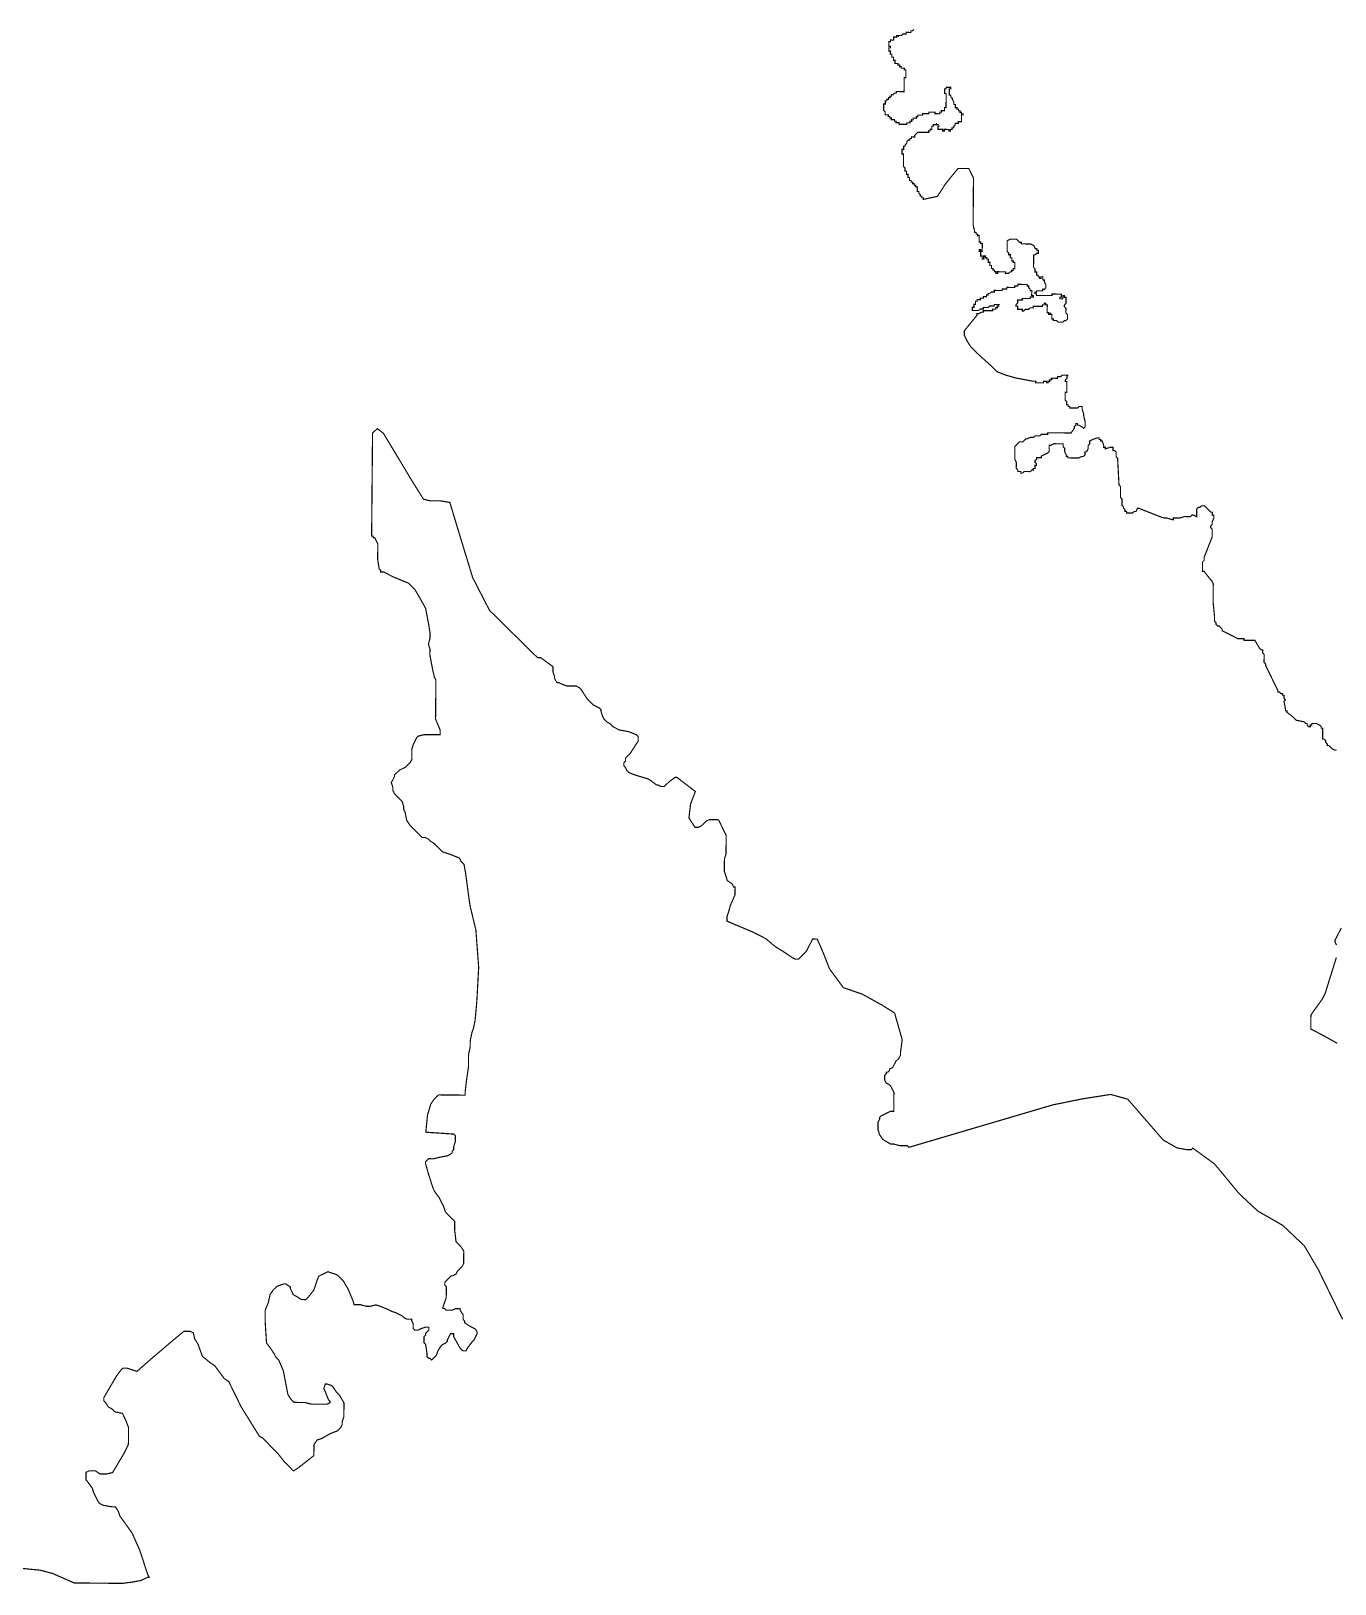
# Model space of a CAD drawing. Header units: metres. Extents: x 257673 to 289848, y 2129691 to 2228029.
# Drawn here: x 277137 to 280474, y 2132227 to 2136202 of the extents above; entities that cross this region are included whole.
import ezdxf

# ---------------------------------------------------------------- set-up
doc = ezdxf.new("R2010")
doc.units = ezdxf.units.M
doc.header["$MEASUREMENT"] = 0
doc.layers.add('HAZARDS LINE', color=1, linetype='Continuous')

msp = doc.modelspace()

# ---------------------------------------------------------------- linework, layer by layer
at = {"layer": 'HAZARDS LINE', "lineweight": 0, "const_width": 2.99}
msp.add_lwpolyline([(280478.4, 2134361.4), (280474.4, 2134361.5), (280466.4, 2134365.5), (280462.5, 2134369.6), (280458.5, 2134373.6), (280454.5, 2134373.6), (280454.6, 2134377.6), (280450.6, 2134381.6), (280450.6, 2134385.6), (280446.7, 2134389.7), (280442.7, 2134389.7), (280442.7, 2134393.7), (280442.8, 2134397.7), (280442.8, 2134401.7), (280442.8, 2134405.7), (280442.9, 2134409.6), (280442.9, 2134413.6), (280442.9, 2134417.6), (280438.9, 2134417.7), (280439, 2134421.6), (280435, 2134425.7), (280427.1, 2134429.7), (280423.1, 2134429.8), (280419.1, 2134429.8), (280415.1, 2134429.8), (280415.1, 2134425.8), (280411.1, 2134425.9), (280411.1, 2134421.9), (280407.1, 2134421.9), (280403.1, 2134425.9), (280403.1, 2134429.9), (280399.1, 2134430), (280395.2, 2134434), (280375.3, 2134438.2), (280367.4, 2134446.2), (280351.5, 2134458.3), (280351.5, 2134462.3), (280347.5, 2134462.3), (280347.6, 2134466.3), (280343.8, 2134486.3), (280347.8, 2134490.3), (280343.8, 2134494.3), (280343.9, 2134502.3), (280339.9, 2134502.3), (280339.9, 2134506.3), (280336, 2134506.3), (280332, 2134510.4), (280328, 2134510.4), (280328, 2134514.4), (280296.7, 2134578.5), (280296.7, 2134582.5), (280292.7, 2134586.5), (280292.8, 2134594.5), (280292.9, 2134606.5), (280289, 2134610.5), (280289, 2134614.5), (280289, 2134618.5), (280285, 2134618.5), (280281.1, 2134622.6), (280269.3, 2134642.6), (280265.3, 2134642.7), (280261.3, 2134642.7), (280257.3, 2134642.7), (280253.3, 2134642.8), (280249.3, 2134642.8), (280245.3, 2134642.8), (280241.3, 2134642.9), (280241.4, 2134646.9), (280237.4, 2134646.9), (280233.4, 2134646.9), (280229.4, 2134647), (280225.4, 2134647), (280185.7, 2134667.3), (280185.7, 2134671.3), (280177.8, 2134679.3), (280173.8, 2134679.4), (280169.9, 2134683.4), (280169.9, 2134687.4), (280165.9, 2134691.4), (280166, 2134695.4), (280166, 2134703.4), (280162.4, 2134739.3), (280162.4, 2134743.3), (280162.4, 2134747.3), (280162.7, 2134783.2), (280162.8, 2134787.2), (280158.8, 2134795.2), (280154.9, 2134799.3), (280139.1, 2134819.4), (280135.1, 2134819.4), (280135.1, 2134823.4), (280135.2, 2134831.4), (280135.2, 2134835.4), (280135.3, 2134839.3), (280135.3, 2134843.3), (280139.3, 2134847.3), (280139.4, 2134851.3), (280139.4, 2134855.3), (280159.8, 2134907), (280159.8, 2134911), (280159.9, 2134915), (280159.9, 2134919), (280159.9, 2134923), (280160, 2134926.9), (280156, 2134931), (280156, 2134935), (280160.1, 2134938.9), (280160.1, 2134942.9), (280160.1, 2134946.9), (280164.2, 2134954.8), (280164.2, 2134958.8), (280164.3, 2134962.8), (280160.3, 2134962.9), (280160.3, 2134966.9), (280160.3, 2134970.8), (280156.4, 2134970.9), (280152.4, 2134974.9), (280148.4, 2134978.9), (280144.5, 2134983), (280140.5, 2134987), (280136.5, 2134987), (280132.6, 2134987), (280128.5, 2134983.1), (280124.5, 2134983.1), (280120.5, 2134979.2), (280120.4, 2134971.2), (280120.4, 2134963.2), (280120.3, 2134959.2), (280112.4, 2134963.3), (280108.4, 2134963.3), (280104.4, 2134959.3), (280096.4, 2134959.4), (280092.4, 2134959.5), (280088.4, 2134959.5), (280076.4, 2134955.6), (280068.4, 2134955.7), (280064.4, 2134955.7), (280060.5, 2134955.7), (280060.4, 2134951.7), (280056.4, 2134951.8), (280044.5, 2134955.9), (280036.5, 2134955.9), (280024.6, 2134960), (279972.9, 2134980.4), (279968.9, 2134980.5), (279964.8, 2134972.5), (279960.8, 2134972.6), (279956.8, 2134968.6), (279952.8, 2134968.6), (279948.8, 2134968.7), (279944.8, 2134968.7), (279940.8, 2134968.7), (279940.9, 2134972.7), (279936.9, 2134972.8), (279936.9, 2134976.7), (279933, 2134980.8), (279933, 2134984.8), (279929, 2134988.8), (279929.2, 2135004.8), (279925.2, 2135008.8), (279925.3, 2135012.8), (279925.3, 2135020.8), (279925.4, 2135024.7), (279925.4, 2135028.7), (279925.5, 2135036.7), (279921.5, 2135040.7), (279918.1, 2135104.6), (279918.1, 2135108.6), (279914.1, 2135112.6), (279914.2, 2135120.6), (279914.2, 2135124.6), (279910.3, 2135128.6), (279906.3, 2135128.7), (279906.3, 2135132.7), (279906.4, 2135136.7), (279902.4, 2135136.7), (279898.4, 2135136.7), (279886.4, 2135132.8), (279886.4, 2135136.8), (279882.4, 2135136.9), (279882.5, 2135140.9), (279878.6, 2135152.9), (279874.6, 2135152.9), (279874.6, 2135156.9), (279870.6, 2135156.9), (279870.7, 2135160.9), (279866.7, 2135161), (279854.7, 2135157.1), (279846.6, 2135153.1), (279846.6, 2135149.1), (279846.6, 2135145.2), (279842.6, 2135141.2), (279842.5, 2135137.2), (279842.5, 2135133.2), (279838.4, 2135125.3), (279834.4, 2135125.3), (279834.4, 2135121.3), (279834.4, 2135117.3), (279830.3, 2135113.4), (279826.4, 2135113.4), (279818.3, 2135109.5), (279814.3, 2135109.5), (279810.4, 2135109.5), (279798.4, 2135109.6), (279794.4, 2135109.7), (279790.4, 2135109.7), (279790.4, 2135113.7), (279786.4, 2135113.7), (279786.5, 2135117.7), (279782.6, 2135125.7), (279782.6, 2135129.7), (279782.6, 2135133.7), (279778.7, 2135137.8), (279778.7, 2135141.7), (279778.7, 2135145.7), (279774.7, 2135145.8), (279770.8, 2135145.8), (279758.8, 2135145.9), (279754.8, 2135145.9), (279746.8, 2135142), (279742.8, 2135142.1), (279742.7, 2135134.1), (279742.7, 2135130.1), (279742.7, 2135126.1), (279738.6, 2135122.1), (279722.6, 2135114.3), (279722.6, 2135110.3), (279718.6, 2135110.3), (279710.6, 2135110.4), (279710.6, 2135106.4), (279706.5, 2135102.5), (279706.5, 2135098.5), (279710.5, 2135094.4), (279710.4, 2135090.4), (279706.4, 2135090.5), (279706.4, 2135086.5), (279706.4, 2135082.5), (279702.4, 2135082.5), (279702.3, 2135078.5), (279698.4, 2135078.6), (279694.3, 2135074.6), (279690.3, 2135074.7), (279686.3, 2135074.7), (279678.4, 2135074.8), (279674.3, 2135070.8), (279670.3, 2135070.8), (279670.4, 2135074.8), (279666.4, 2135074.9), (279662.4, 2135074.9), (279662.4, 2135078.9), (279658.5, 2135082.9), (279658.6, 2135094.9), (279658.6, 2135098.9), (279654.7, 2135106.9), (279654.7, 2135110.9), (279654.8, 2135114.9), (279654.8, 2135118.9), (279654.9, 2135126.8), (279654.9, 2135130.8), (279654.9, 2135134.8), (279655, 2135138.8), (279659, 2135142.8), (279663, 2135146.7), (279667, 2135150.7), (279671, 2135150.7), (279675, 2135150.6), (279679, 2135154.6), (279683.1, 2135158.5), (279687.1, 2135158.5), (279695.1, 2135162.4), (279699.1, 2135162.4), (279703.1, 2135162.4), (279707.1, 2135166.3), (279711.1, 2135166.3), (279715.1, 2135166.2), (279719.1, 2135166.2), (279723.1, 2135170.2), (279727.1, 2135170.1), (279731.1, 2135170.1), (279735, 2135170.1), (279739, 2135170), (279739.1, 2135174), (279747.1, 2135173.9), (279751, 2135173.9), (279755, 2135173.9), (279763, 2135173.8), (279767, 2135173.8), (279771, 2135173.7), (279775, 2135173.7), (279779, 2135173.7), (279783, 2135173.6), (279798.9, 2135173.5), (279807, 2135185.4), (279807, 2135189.4), (279811.1, 2135193.4), (279811.1, 2135197.3), (279815.1, 2135197.3), (279815.1, 2135193.3), (279819.1, 2135193.3), (279827, 2135189.2), (279831, 2135185.2), (279835, 2135189.2), (279835, 2135193.2), (279835, 2135197.1), (279835.1, 2135201.1), (279831.2, 2135217.1), (279831.3, 2135221.1), (279827.4, 2135233.1), (279827.4, 2135237.1), (279827.4, 2135241.1), (279819.5, 2135241.2), (279815.4, 2135237.2), (279807.5, 2135237.3), (279803.5, 2135237.3), (279799.5, 2135237.4), (279795.5, 2135237.4), (279795.5, 2135241.4), (279791.5, 2135241.4), (279791.6, 2135245.4), (279787.6, 2135245.4), (279787.6, 2135249.4), (279787.6, 2135253.4), (279783.7, 2135257.5), (279783.7, 2135261.4), (279783.8, 2135265.4), (279783.8, 2135269.4), (279783.8, 2135273.4), (279783.9, 2135277.4), (279787.8, 2135277.4), (279787.9, 2135281.4), (279787.9, 2135285.4), (279787.9, 2135289.3), (279788, 2135293.3), (279788, 2135297.3), (279788.1, 2135301.3), (279788.1, 2135305.3), (279784.1, 2135305.3), (279784.1, 2135309.3), (279788.2, 2135313.3), (279788.2, 2135317.3), (279788.2, 2135321.3), (279792.2, 2135321.2), (279788.2, 2135321.3), (279784.2, 2135321.3), (279780.2, 2135321.3), (279776.3, 2135321.4), (279772.2, 2135317.4), (279768.2, 2135317.5), (279764.2, 2135317.5), (279764.2, 2135313.5), (279760.2, 2135313.5), (279756.2, 2135313.6), (279752.2, 2135313.6), (279752.2, 2135309.6), (279752.2, 2135313.6), (279748.3, 2135313.6), (279748.2, 2135309.6), (279744.2, 2135309.7), (279744.2, 2135305.7), (279740.2, 2135305.7), (279740.2, 2135301.7), (279736.2, 2135301.8), (279736.2, 2135305.8), (279732.2, 2135305.8), (279728.2, 2135305.8), (279728.2, 2135301.8), (279724.2, 2135301.9), (279720.2, 2135301.9), (279716.2, 2135301.9), (279712.2, 2135302), (279708.2, 2135302), (279708.3, 2135306), (279704.3, 2135306), (279700.3, 2135306.1), (279656.5, 2135314.4), (279628.6, 2135322.6), (279608.7, 2135330.8), (279596.9, 2135342.9), (279561.2, 2135375.1), (279541.4, 2135395.2), (279533.6, 2135407.3), (279525.7, 2135423.3), (279525.8, 2135435.3), (279558.1, 2135474.9), (279558.1, 2135478.9), (279562.1, 2135478.9), (279570.1, 2135482.8), (279574.1, 2135482.8), (279574.1, 2135486.8), (279578.1, 2135486.7), (279582.1, 2135486.7), (279586.1, 2135486.6), (279590.1, 2135486.6), (279594.1, 2135486.6), (279598.1, 2135486.5), (279598.1, 2135490.5), (279602.1, 2135490.5), (279606.1, 2135490.5), (279606.1, 2135494.5), (279610.1, 2135494.4), (279610.2, 2135498.4), (279614.1, 2135498.4), (279614.2, 2135502.4), (279610.2, 2135502.4), (279606.2, 2135502.4), (279602.2, 2135502.5), (279602.2, 2135498.5), (279598.2, 2135498.5), (279594.2, 2135498.6), (279590.2, 2135498.6), (279586.2, 2135494.6), (279582.2, 2135494.7), (279578.2, 2135494.7), (279574.2, 2135494.7), (279574.2, 2135490.7), (279570.2, 2135490.8), (279566.2, 2135490.8), (279562.2, 2135486.9), (279558.2, 2135486.9), (279554.2, 2135486.9), (279550.2, 2135487), (279546.2, 2135487), (279546.2, 2135491), (279546.3, 2135495), (279550.3, 2135494.9), (279550.3, 2135498.9), (279550.3, 2135502.9), (279554.3, 2135502.9), (279554.4, 2135506.9), (279554.4, 2135510.9), (279558.4, 2135510.8), (279558.4, 2135514.8), (279562.4, 2135514.8), (279566.4, 2135514.8), (279566.4, 2135518.7), (279570.4, 2135518.7), (279574.4, 2135518.7), (279574.5, 2135522.7), (279578.4, 2135522.6), (279582.4, 2135522.6), (279582.5, 2135526.6), (279586.5, 2135526.6), (279586.5, 2135530.5), (279590.5, 2135530.5), (279594.5, 2135534.5), (279598.5, 2135534.4), (279602.5, 2135534.4), (279602.5, 2135538.4), (279606.5, 2135538.4), (279610.5, 2135538.3), (279614.5, 2135538.3), (279618.5, 2135538.3), (279622.5, 2135538.2), (279622.5, 2135542.2), (279626.5, 2135542.2), (279630.5, 2135542.1), (279634.5, 2135542.1), (279634.5, 2135546.1), (279638.5, 2135546.1), (279642.5, 2135546), (279646.5, 2135546), (279650.5, 2135546), (279654.5, 2135545.9), (279654.5, 2135549.9), (279658.5, 2135549.9), (279662.5, 2135549.9), (279662.5, 2135553.8), (279666.5, 2135553.8), (279670.5, 2135553.8), (279674.5, 2135553.7), (279678.5, 2135553.7), (279682.5, 2135553.7), (279686.5, 2135553.6), (279686.4, 2135549.6), (279690.4, 2135549.6), (279690.4, 2135545.6), (279694.3, 2135541.6), (279694.3, 2135537.6), (279698.3, 2135537.6), (279698.3, 2135533.6), (279698.2, 2135529.6), (279698.2, 2135525.6), (279702.2, 2135525.6), (279702.1, 2135521.6), (279698.2, 2135521.6), (279694.2, 2135521.6), (279694.1, 2135517.7), (279690.1, 2135517.7), (279686.1, 2135517.7), (279682.2, 2135517.8), (279678.2, 2135517.8), (279674.2, 2135517.8), (279674.1, 2135513.8), (279670.2, 2135513.9), (279666.2, 2135513.9), (279662.2, 2135513.9), (279662.1, 2135509.9), (279662.1, 2135506), (279658.1, 2135502), (279658, 2135498), (279662, 2135498), (279662, 2135494), (279662, 2135490), (279666, 2135490), (279669.9, 2135489.9), (279673.9, 2135489.9), (279673.9, 2135485.9), (279677.9, 2135485.9), (279681.9, 2135489.8), (279685.9, 2135489.8), (279689.9, 2135489.8), (279693.9, 2135493.7), (279697.9, 2135493.7), (279701.9, 2135493.6), (279701.9, 2135497.6), (279705.9, 2135497.6), (279709.9, 2135497.6), (279713.9, 2135497.5), (279717.9, 2135497.5), (279721.9, 2135497.5), (279725.9, 2135497.4), (279725.9, 2135501.4), (279729.9, 2135501.4), (279729.9, 2135505.4), (279733.9, 2135505.3), (279733.9, 2135501.3), (279737.9, 2135501.3), (279737.9, 2135497.3), (279737.8, 2135493.3), (279737.8, 2135489.3), (279737.7, 2135485.3), (279737.7, 2135481.4), (279741.7, 2135481.3), (279741.7, 2135477.3), (279745.7, 2135477.3), (279745.7, 2135481.3), (279745.7, 2135477.3), (279749.7, 2135477.3), (279749.6, 2135473.3), (279749.6, 2135469.3), (279749.5, 2135465.3), (279753.5, 2135465.3), (279753.5, 2135461.3), (279757.5, 2135461.2), (279761.5, 2135461.2), (279765.4, 2135457.2), (279769.4, 2135457.1), (279773.4, 2135457.1), (279777.4, 2135457.1), (279781.4, 2135461), (279785.4, 2135461), (279789.5, 2135465), (279789.5, 2135468.9), (279789.5, 2135472.9), (279789.6, 2135476.9), (279785.6, 2135480.9), (279785.6, 2135484.9), (279785.7, 2135488.9), (279785.7, 2135492.9), (279781.7, 2135496.9), (279781.8, 2135500.9), (279785.8, 2135504.9), (279785.8, 2135508.9), (279785.9, 2135512.9), (279785.9, 2135516.9), (279785.9, 2135520.9), (279782, 2135520.9), (279782, 2135524.9), (279778, 2135524.9), (279778, 2135520.9), (279777.9, 2135516.9), (279773.9, 2135517), (279769.9, 2135517), (279770, 2135521), (279774, 2135521), (279774, 2135525), (279774, 2135528.9), (279770, 2135529), (279766.1, 2135529), (279762.1, 2135529), (279758.1, 2135529.1), (279750.1, 2135529.1), (279750.1, 2135525.2), (279746.1, 2135525.2), (279742.1, 2135525.2), (279738.1, 2135525.3), (279726.1, 2135525.4), (279722.1, 2135525.4), (279718.1, 2135525.4), (279714.1, 2135525.5), (279710.2, 2135525.5), (279710.2, 2135529.5), (279706.2, 2135529.5), (279706.2, 2135533.5), (279710.2, 2135533.5), (279710.3, 2135537.5), (279714.3, 2135537.4), (279718.2, 2135537.4), (279722.2, 2135537.4), (279726.2, 2135537.3), (279726.3, 2135541.3), (279730.2, 2135541.3), (279734.3, 2135545.2), (279734.3, 2135549.2), (279734.3, 2135553.2), (279730.4, 2135561.2), (279730.5, 2135565.2), (279726.5, 2135565.3), (279726.5, 2135569.3), (279726.5, 2135573.3), (279722.5, 2135573.3), (279722.5, 2135569.3), (279718.5, 2135569.3), (279718.5, 2135573.3), (279714.6, 2135573.4), (279714.6, 2135577.3), (279710.6, 2135577.4), (279710.6, 2135581.4), (279710.7, 2135585.4), (279706.7, 2135585.4), (279706.7, 2135589.4), (279706.7, 2135593.4), (279702.8, 2135597.4), (279702.8, 2135601.4), (279702.9, 2135605.4), (279702.9, 2135609.4), (279702.9, 2135613.4), (279703, 2135617.4), (279703, 2135621.4), (279703, 2135625.3), (279703.1, 2135629.3), (279707.1, 2135629.3), (279711.1, 2135633.3), (279715.1, 2135633.2), (279715.1, 2135637.2), (279715.1, 2135641.2), (279711.1, 2135641.2), (279711.2, 2135645.2), (279707.2, 2135645.3), (279703.3, 2135653.3), (279695.3, 2135657.3), (279691.3, 2135657.4), (279687.3, 2135657.4), (279683.4, 2135657.4), (279679.4, 2135657.5), (279675.4, 2135657.5), (279671.4, 2135657.5), (279671.4, 2135661.5), (279667.4, 2135661.6), (279659.5, 2135669.6), (279643.6, 2135669.8), (279635.5, 2135665.8), (279635.4, 2135653.9), (279635.4, 2135649.9), (279635.4, 2135645.9), (279635.3, 2135641.9), (279635.3, 2135637.9), (279639.3, 2135633.9), (279639.2, 2135629.9), (279643.2, 2135629.8), (279643.2, 2135625.9), (279643.1, 2135621.9), (279647.1, 2135621.8), (279647.1, 2135617.8), (279647.1, 2135613.8), (279651.1, 2135613.8), (279651, 2135609.8), (279655, 2135609.8), (279655, 2135605.8), (279654.9, 2135601.8), (279654.9, 2135597.8), (279654.9, 2135593.8), (279650.9, 2135593.9), (279650.8, 2135589.9), (279646.9, 2135589.9), (279646.8, 2135585.9), (279642.8, 2135585.9), (279638.8, 2135582), (279634.8, 2135582), (279630.8, 2135582.1), (279630.9, 2135586), (279626.9, 2135586.1), (279622.9, 2135586.1), (279618.9, 2135586.1), (279614.9, 2135586.2), (279610.9, 2135586.2), (279610.9, 2135582.2), (279606.9, 2135582.3), (279606.9, 2135586.3), (279602.9, 2135586.3), (279603, 2135590.3), (279599, 2135590.3), (279599, 2135594.3), (279595, 2135594.3), (279595.1, 2135598.3), (279595.1, 2135602.3), (279591.1, 2135602.4), (279591.1, 2135606.3), (279591.2, 2135610.3), (279587.2, 2135610.4), (279587.2, 2135614.4), (279587.2, 2135618.4), (279583.3, 2135618.4), (279583.3, 2135622.4), (279579.3, 2135622.4), (279579.3, 2135626.4), (279575.3, 2135626.4), (279575.3, 2135622.4), (279575.3, 2135618.5), (279571.3, 2135618.5), (279571.3, 2135622.5), (279571.3, 2135626.5), (279567.4, 2135626.5), (279567.4, 2135630.5), (279567.4, 2135634.5), (279567.5, 2135638.5), (279563.5, 2135638.5), (279563.5, 2135642.5), (279567.5, 2135642.5), (279567.5, 2135638.5), (279571.5, 2135638.4), (279571.5, 2135642.4), (279571.5, 2135646.4), (279571.6, 2135650.4), (279571.6, 2135654.4), (279571.6, 2135658.4), (279567.6, 2135658.4), (279567.7, 2135662.4), (279563.7, 2135662.5), (279563.7, 2135666.4), (279563.7, 2135670.4), (279563.8, 2135674.4), (279563.8, 2135678.4), (279559.8, 2135678.5), (279559.9, 2135682.4), (279555.9, 2135682.5), (279555.9, 2135686.5), (279551.9, 2135686.5), (279551.9, 2135690.5), (279548.1, 2135706.5), (279549.1, 2135826.2), (279537.3, 2135850.3), (279509.4, 2135850.5), (279477.2, 2135810.9), (279456.9, 2135779.1), (279420.9, 2135771.4), (279421, 2135775.4), (279417, 2135775.5), (279417, 2135779.5), (279413, 2135779.5), (279413.1, 2135783.5), (279409.1, 2135787.5), (279409.1, 2135791.5), (279405.2, 2135791.5), (279405.2, 2135795.5), (279405.2, 2135799.5), (279405.3, 2135803.5), (279401.3, 2135803.5), (279401.3, 2135807.5), (279397.3, 2135807.6), (279397.3, 2135811.6), (279393.4, 2135811.6), (279393.4, 2135815.6), (279389.4, 2135815.6), (279389.4, 2135819.6), (279385.4, 2135819.6), (279385.5, 2135823.6), (279385.5, 2135827.6), (279381.5, 2135827.7), (279381.6, 2135831.7), (279381.6, 2135835.6), (279377.6, 2135835.7), (279377.6, 2135839.7), (279377.7, 2135843.7), (279373.7, 2135843.7), (279373.7, 2135847.7), (279373.7, 2135851.7), (279369.8, 2135855.7), (279369.8, 2135859.7), (279369.9, 2135863.7), (279369.9, 2135867.7), (279369.9, 2135863.7), (279369.9, 2135867.7), (279369.9, 2135871.7), (279370, 2135875.7), (279370, 2135879.6), (279370, 2135883.6), (279370.1, 2135887.6), (279366.1, 2135887.7), (279366.1, 2135891.7), (279366.1, 2135895.6), (279366.2, 2135899.6), (279370.2, 2135899.6), (279370.2, 2135903.6), (279370.2, 2135907.6), (279374.2, 2135907.5), (279374.3, 2135911.5), (279378.3, 2135915.5), (279378.3, 2135919.5), (279382.3, 2135923.4), (279386.3, 2135923.4), (279386.4, 2135927.4), (279390.4, 2135927.4), (279390.4, 2135931.4), (279394.4, 2135931.3), (279398.4, 2135931.3), (279398.4, 2135935.3), (279402.4, 2135939.2), (279406.5, 2135943.2), (279410.4, 2135943.2), (279414.4, 2135943.1), (279418.4, 2135943.1), (279422.4, 2135943.1), (279426.4, 2135943), (279430.4, 2135943), (279434.4, 2135943), (279434.4, 2135946.9), (279438.4, 2135946.9), (279438.4, 2135950.9), (279442.4, 2135950.9), (279442.5, 2135954.9), (279442.5, 2135958.9), (279446.5, 2135958.8), (279446.5, 2135962.8), (279450.5, 2135962.8), (279454.5, 2135962.7), (279454.5, 2135966.7), (279454.5, 2135962.7), (279458.5, 2135962.7), (279458.5, 2135958.7), (279462.5, 2135958.7), (279458.5, 2135958.7), (279458.4, 2135954.7), (279458.4, 2135950.7), (279462.4, 2135950.7), (279466.4, 2135950.7), (279470.4, 2135950.6), (279470.3, 2135946.6), (279474.3, 2135946.6), (279474.4, 2135950.6), (279478.3, 2135950.6), (279482.3, 2135950.5), (279486.3, 2135950.5), (279486.3, 2135946.5), (279490.3, 2135946.5), (279490.3, 2135950.5), (279494.3, 2135950.4), (279494.3, 2135954.4), (279498.3, 2135954.4), (279498.4, 2135958.4), (279502.4, 2135962.3), (279502.4, 2135966.3), (279506.4, 2135966.3), (279510.4, 2135966.3), (279510.4, 2135970.2), (279514.4, 2135970.2), (279518.4, 2135970.2), (279518.5, 2135974.2), (279518.5, 2135978.2), (279518.5, 2135982.1), (279518.6, 2135986.1), (279518.6, 2135990.1), (279522.6, 2135990.1), (279522.5, 2135986.1), (279522.6, 2135990.1), (279518.6, 2135990.1), (279518.6, 2135994.1), (279514.6, 2135994.2), (279514.7, 2135998.1), (279510.7, 2135998.2), (279510.7, 2136002.2), (279506.7, 2136002.2), (279506.8, 2136006.2), (279502.8, 2136006.2), (279502.8, 2136010.2), (279502.8, 2136014.2), (279498.8, 2136014.2), (279498.9, 2136018.2), (279498.9, 2136022.2), (279495, 2136026.3), (279495, 2136030.2), (279491, 2136034.3), (279491.1, 2136038.3), (279487.1, 2136038.3), (279487.1, 2136042.3), (279487.1, 2136046.3), (279487.2, 2136050.3), (279487.2, 2136054.3), (279491.2, 2136054.2), (279491.2, 2136058.2), (279487.3, 2136058.3), (279483.3, 2136058.3), (279479.3, 2136058.3), (279479.2, 2136054.3), (279475.2, 2136054.4), (279475.2, 2136050.4), (279475.2, 2136046.4), (279475.1, 2136042.4), (279479.1, 2136042.4), (279479.1, 2136038.4), (279479.1, 2136034.4), (279479, 2136030.4), (279479, 2136026.4), (279479, 2136022.4), (279478.9, 2136018.4), (279478.9, 2136014.4), (279478.9, 2136010.4), (279478.8, 2136006.4), (279474.8, 2136006.5), (279474.8, 2136002.5), (279474.8, 2135998.5), (279470.8, 2135998.5), (279466.8, 2135998.6), (279466.8, 2135994.6), (279462.8, 2135994.6), (279462.7, 2135990.6), (279458.7, 2135990.6), (279454.7, 2135990.7), (279450.8, 2135990.7), (279450.8, 2135994.7), (279446.8, 2135994.7), (279442.8, 2135994.8), (279438.8, 2135994.8), (279434.8, 2135994.8), (279434.8, 2135990.8), (279430.8, 2135990.9), (279426.8, 2135990.9), (279422.8, 2135991), (279418.8, 2135991), (279418.8, 2135987), (279414.8, 2135987), (279410.8, 2135987.1), (279406.8, 2135987.1), (279406.8, 2135983.1), (279402.8, 2135983.1), (279402.8, 2135979.1), (279398.8, 2135979.2), (279394.8, 2135979.2), (279394.8, 2135975.2), (279390.8, 2135975.3), (279390.7, 2135971.3), (279386.7, 2135971.3), (279386.7, 2135967.3), (279382.7, 2135967.3), (279378.7, 2135967.4), (279378.7, 2135963.4), (279374.7, 2135963.4), (279370.7, 2135963.5), (279366.7, 2135963.5), (279362.7, 2135963.5), (279358.7, 2135963.6), (279358.8, 2135967.6), (279354.8, 2135967.6), (279350.8, 2135967.6), (279350.8, 2135971.6), (279346.8, 2135971.6), (279346.9, 2135975.6), (279342.9, 2135975.7), (279338.9, 2135975.7), (279338.9, 2135979.7), (279334.9, 2135979.7), (279335, 2135983.7), (279331, 2135983.8), (279331, 2135987.7), (279327, 2135987.8), (279323, 2135987.8), (279323.1, 2135991.8), (279323.1, 2135995.8), (279319.1, 2135999.8), (279319.2, 2136003.8), (279319.2, 2136007.8), (279319.2, 2136011.8), (279319.3, 2136015.8), (279323.3, 2136015.8), (279323.3, 2136019.7), (279323.3, 2136023.7), (279327.3, 2136023.7), (279327.4, 2136027.7), (279331.4, 2136027.7), (279331.4, 2136031.6), (279335.4, 2136031.6), (279335.4, 2136035.6), (279339.4, 2136035.6), (279339.4, 2136039.6), (279343.4, 2136039.5), (279347.5, 2136043.5), (279351.4, 2136043.4), (279351.5, 2136047.4), (279355.5, 2136047.4), (279359.5, 2136047.4), (279363.4, 2136047.3), (279367.4, 2136047.3), (279371.4, 2136047.3), (279371.5, 2136051.3), (279371.5, 2136055.3), (279371.5, 2136059.2), (279371.6, 2136067.2), (279371.6, 2136071.2), (279371.7, 2136075.2), (279371.7, 2136079.2), (279371.7, 2136083.2), (279375.7, 2136083.2), (279375.8, 2136087.1), (279375.8, 2136091.1), (279375.8, 2136095.1), (279375.9, 2136099.1), (279375.9, 2136103.1), (279371.9, 2136103.1), (279371.9, 2136107.1), (279367.9, 2136107.2), (279364, 2136107.2), (279364, 2136111.2), (279360, 2136111.2), (279360, 2136115.2), (279356, 2136115.3), (279356.1, 2136119.2), (279352.1, 2136119.3), (279348.1, 2136119.3), (279348.1, 2136123.3), (279348.2, 2136127.3), (279344.2, 2136127.3), (279344.2, 2136131.3), (279344.2, 2136135.3), (279340.3, 2136135.3), (279340.3, 2136139.3), (279340.3, 2136143.3), (279336.3, 2136143.4), (279336.4, 2136147.4), (279336.4, 2136151.3), (279332.4, 2136151.4), (279332.4, 2136155.4), (279332.5, 2136159.4), (279336.5, 2136159.3), (279336.5, 2136163.3), (279332.5, 2136163.3), (279332.5, 2136167.3), (279332.6, 2136171.3), (279332.6, 2136175.3), (279336.6, 2136175.3), (279336.6, 2136179.3), (279340.6, 2136179.2), (279344.6, 2136179.2), (279344.7, 2136183.2), (279344.7, 2136187.2), (279348.7, 2136187.2), (279352.7, 2136187.1), (279352.7, 2136191.1), (279356.7, 2136191.1), (279356.7, 2136187.1), (279356.7, 2136191.1), (279360.7, 2136191), (279364.7, 2136191), (279368.7, 2136195), (279372.7, 2136194.9), (279376.7, 2136194.9), (279376.7, 2136198.9), (279380.7, 2136198.9), (279384.7, 2136198.8), (279388.7, 2136198.8), (279388.7, 2136202.8), (279392.7, 2136202.7), (279396.7, 2136206.7)], dxfattribs=at)
at = {"layer": 'HAZARDS LINE', "lineweight": 0}
for points in [[(280493.8, 2132904.5, 2.99, 2.99, 0), (280431.1, 2133032.7, 2.99, 2.99, 0), (280395.7, 2133092.9, 2.99, 2.99, 0), (280340.3, 2133145.3, 2.99, 2.99, 0), (280276.7, 2133181.7, 2.99, 2.99, 0), (280229.2, 2133226.1, 2.99, 2.99, 0), (280166, 2133302.4, 2.99, 2.99, 0), (280110.5, 2133342.8, 2.99, 2.99, 0), (280106.5, 2133338.9, 2.99, 2.99, 0), (280094.5, 2133339, 2.99, 2.99, 0), (280070.6, 2133343.2, 2.99, 2.99, 0), (280034.8, 2133363.4, 2.99, 2.99, 0), (279944, 2133468, 2.99, 2.99, 0), (279900.2, 2133480.3, 2.99, 2.99, 0), (279828.2, 2133469, 2.99, 2.99, 0), (279752.3, 2133453.6, 2.99, 2.99, 0), (279384.2, 2133345, 2.99, 2.99, 0), (279380.3, 2133349.1, 2.99, 2.99, 0), (279360.3, 2133349.2, 2.99, 2.99, 0), (279344.4, 2133353.4, 2.99, 2.99, 0), (279336.4, 2133353.4, 2.99, 2.99, 0), (279316.5, 2133365.6, 2.99, 2.99, 0), (279308.7, 2133377.6, 2.99, 2.99, 0), (279304.8, 2133389.6, 2.99, 2.99, 0), (279304.9, 2133409.6, 2.99, 2.99, 0), (279309, 2133417.5, 2.99, 2.99, 0), (279309, 2133421.5, 2.99, 2.99, 0), (279313.1, 2133425.5, 2.99, 2.99, 0), (279337.1, 2133437.2, 2.99, 2.99, 0), (279345.1, 2133437.2, 2.99, 2.99, 0), (279345.5, 2133485.1, 2.99, 2.99, 0), (279341.6, 2133493.1, 2.99, 2.99, 0), (279337.7, 2133501.1, 2.99, 2.99, 0), (279333.7, 2133505.1, 2.99, 2.99, 0), (279325.8, 2133509.2, 2.99, 2.99, 0), (279321.8, 2133517.2, 2.99, 2.99, 0), (279321.9, 2133529.2, 2.99, 2.99, 0), (279326, 2133533.1, 2.99, 2.99, 0), (279326, 2133537.1, 2.99, 2.99, 0), (279330, 2133537.1, 2.99, 2.99, 0), (279334, 2133541, 2.99, 2.99, 0), (279334, 2133545, 2.99, 2.99, 0), (279342.1, 2133549, 2.99, 2.99, 0), (279346.1, 2133556.9, 2.99, 2.99, 0), (279350.2, 2133564.9, 2.99, 2.99, 0), (279358.2, 2133572.8, 2.99, 2.99, 0), (279362.3, 2133580.7, 2.99, 2.99, 0), (279362.4, 2133588.7, 2.99, 2.99, 0), (279366.6, 2133620.6, 2.99, 2.99, 0), (279347.2, 2133688.6, 2.99, 2.99, 0), (279315.5, 2133708.8, 2.99, 2.99, 0), (279263.9, 2133737.2, 2.99, 2.99, 0), (279216.1, 2133753.6, 2.99, 2.99, 0), (279180.6, 2133801.8, 2.99, 2.99, 0), (279165, 2133841.8, 2.99, 2.99, 0), (279149.3, 2133877.9, 2.99, 2.99, 0), (279137.4, 2133878, 2.99, 2.99, 0), (279121.1, 2133846.2, 2.99, 2.99, 0), (279109.1, 2133834.3, 2.99, 2.99, 0), (279101, 2133826.4, 2.99, 2.99, 0), (279093, 2133826.5, 2.99, 2.99, 0), (279085.1, 2133830.6, 2.99, 2.99, 0), (279073.2, 2133838.6, 2.99, 2.99, 0), (279061.3, 2133846.7, 2.99, 2.99, 0), (279041.4, 2133858.9, 2.99, 2.99, 0), (279017.6, 2133879, 2.99, 2.99, 0), (278985.9, 2133895.3, 2.99, 2.99, 0), (278918.3, 2133923.8, 2.99, 2.99, 0), (278918.4, 2133935.8, 2.99, 2.99, 0), (278922.5, 2133947.7, 2.99, 2.99, 0), (278926.6, 2133963.6, 2.99, 2.99, 0), (278938.8, 2133991.5, 2.99, 2.99, 0), (278939, 2134011.4, 2.99, 2.99, 0), (278935, 2134011.4, 2.99, 2.99, 0), (278931.1, 2134019.5, 2.99, 2.99, 0), (278919.2, 2134027.5, 2.99, 2.99, 0), (278915.3, 2134039.6, 2.99, 2.99, 0), (278911.4, 2134051.6, 2.99, 2.99, 0), (278911.7, 2134083.5, 2.99, 2.99, 0), (278915.7, 2134095.4, 2.99, 2.99, 0), (278916.2, 2134143.3, 2.99, 2.99, 0), (278900.5, 2134175.4, 2.99, 2.99, 0), (278896.5, 2134183.4, 2.99, 2.99, 0), (278872.6, 2134183.6, 2.99, 2.99, 0), (278864.6, 2134179.7, 2.99, 2.99, 0), (278860.6, 2134175.7, 2.99, 2.99, 0), (278852.5, 2134167.8, 2.99, 2.99, 0), (278844.5, 2134163.9, 2.99, 2.99, 0), (278836.5, 2134164, 2.99, 2.99, 0), (278820.8, 2134188, 2.99, 2.99, 0), (278825.1, 2134223.9, 2.99, 2.99, 0), (278837.3, 2134255.8, 2.99, 2.99, 0), (278789.7, 2134292.1, 2.99, 2.99, 0), (278785.7, 2134292.1, 2.99, 2.99, 0), (278769.7, 2134280.3, 2.99, 2.99, 0), (278757.6, 2134268.4, 2.99, 2.99, 0), (278749.6, 2134268.5, 2.99, 2.99, 0), (278741.7, 2134272.5, 2.99, 2.99, 0), (278737.7, 2134272.6, 2.99, 2.99, 0), (278721.8, 2134284.7, 2.99, 2.99, 0), (278713.9, 2134288.7, 2.99, 2.99, 0), (278686, 2134297, 2.99, 2.99, 0), (278674.1, 2134301.1, 2.99, 2.99, 0), (278666.1, 2134305.1, 2.99, 2.99, 0), (278662.2, 2134309.1, 2.99, 2.99, 0), (278658.2, 2134317.2, 2.99, 2.99, 0), (278654.3, 2134321.2, 2.99, 2.99, 0), (278654.4, 2134329.2, 2.99, 2.99, 0), (278658.4, 2134333.1, 2.99, 2.99, 0), (278658.5, 2134341.1, 2.99, 2.99, 0), (278662.5, 2134345.1, 2.99, 2.99, 0), (278670.5, 2134353, 2.99, 2.99, 0), (278690.8, 2134384.7, 2.99, 2.99, 0), (278690.9, 2134396.7, 2.99, 2.99, 0), (278686.9, 2134400.7, 2.99, 2.99, 0), (278667, 2134408.9, 2.99, 2.99, 0), (278643.1, 2134413.1, 2.99, 2.99, 0), (278627.2, 2134421.2, 2.99, 2.99, 0), (278619.3, 2134429.2, 2.99, 2.99, 0), (278611.4, 2134433.3, 2.99, 2.99, 0), (278603.4, 2134441.4, 2.99, 2.99, 0), (278599.5, 2134449.4, 2.99, 2.99, 0), (278595.6, 2134461.4, 2.99, 2.99, 0), (278595.7, 2134465.4, 2.99, 2.99, 0), (278591.7, 2134469.4, 2.99, 2.99, 0), (278575.8, 2134477.5, 2.99, 2.99, 0), (278567.9, 2134485.6, 2.99, 2.99, 0), (278560, 2134493.6, 2.99, 2.99, 0), (278544.2, 2134517.7, 2.99, 2.99, 0), (278540.3, 2134521.7, 2.99, 2.99, 0), (278532.3, 2134525.8, 2.99, 2.99, 0), (278508.4, 2134526, 2.99, 2.99, 0), (278496.5, 2134530.1, 2.99, 2.99, 0), (278488.5, 2134534.1, 2.99, 2.99, 0), (278484.5, 2134534.2, 2.99, 2.99, 0), (278480.6, 2134538.2, 2.99, 2.99, 0), (278476.6, 2134546.2, 2.99, 2.99, 0), (278476.7, 2134550.2, 2.99, 2.99, 0), (278472.8, 2134562.2, 2.99, 2.99, 0), (278472.9, 2134574.2, 2.99, 2.99, 0), (278468.9, 2134578.2, 2.99, 2.99, 0), (278441.2, 2134598.4, 2.99, 2.99, 0), (278433.2, 2134598.5, 2.99, 2.99, 0), (278310.5, 2134719.3, 2.99, 2.99, 0), (278267.3, 2134803.4, 2.99, 2.99, 0), (278224.6, 2134943.5, 2.99, 2.99, 0), (278209.1, 2134995.5, 2.99, 2.99, 0), (278185.2, 2134999.7, 2.99, 2.99, 0), (278157.3, 2135000, 2.99, 2.99, 0), (278141.4, 2135004.1, 2.99, 2.99, 0), (278113.8, 2135048.2, 2.99, 2.99, 0), (278039, 2135172.6, 2.99, 2.99, 0), (278023.2, 2135184.7, 2.99, 2.99, 0), (278011.1, 2135172.8, 2.99, 2.99, 0), (278008.8, 2134909.4, 2.99, 2.99, 0), (278012.8, 2134909.4, 2.99, 2.99, 0), (278012.8, 2134905.4, 2.99, 2.99, 0), (278016.8, 2134905.4, 2.99, 2.99, 0), (278020.7, 2134897.4, 2.99, 2.99, 0), (278024.6, 2134889.3, 2.99, 2.99, 0), (278024.3, 2134849.4, 2.99, 2.99, 0), (278028.1, 2134825.5, 2.99, 2.99, 0), (278032, 2134821.4, 2.99, 2.99, 0), (278032, 2134817.4, 2.99, 2.99, 0), (278040, 2134817.4, 2.99, 2.99, 0), (278063.8, 2134805.2, 2.99, 2.99, 0), (278103.6, 2134788.9, 2.99, 2.99, 0), (278119.4, 2134772.8, 2.99, 2.99, 0), (278131.2, 2134752.7, 2.99, 2.99, 0), (278146.9, 2134724.7, 2.99, 2.99, 0), (278154.6, 2134684.7, 2.99, 2.99, 0), (278158.4, 2134660.7, 2.99, 2.99, 0), (278158.3, 2134648.7, 2.99, 2.99, 0), (278154.1, 2134632.8, 2.99, 2.99, 0), (278158, 2134620.8, 2.99, 2.99, 0), (278157.9, 2134604.8, 2.99, 2.99, 0), (278165.5, 2134564.8, 2.99, 2.99, 0), (278169.4, 2134548.8, 2.99, 2.99, 0), (278173.3, 2134540.8, 2.99, 2.99, 0), (278172.4, 2134441.1, 2.99, 2.99, 0), (278184.2, 2134413, 2.99, 2.99, 0), (278184.1, 2134401, 2.99, 2.99, 0), (278144.2, 2134401.4, 2.99, 2.99, 0), (278128.2, 2134397.5, 2.99, 2.99, 0), (278124.2, 2134393.6, 2.99, 2.99, 0), (278116, 2134377.7, 2.99, 2.99, 0), (278111.9, 2134365.7, 2.99, 2.99, 0), (278111.7, 2134337.8, 2.99, 2.99, 0), (278107.6, 2134329.9, 2.99, 2.99, 0), (278095.6, 2134318, 2.99, 2.99, 0), (278079.5, 2134310.1, 2.99, 2.99, 0), (278071.5, 2134302.2, 2.99, 2.99, 0), (278067.5, 2134298.3, 2.99, 2.99, 0), (278067.4, 2134294.3, 2.99, 2.99, 0), (278063.4, 2134286.3, 2.99, 2.99, 0), (278059.3, 2134278.4, 2.99, 2.99, 0), (278063.2, 2134266.4, 2.99, 2.99, 0), (278063.1, 2134258.4, 2.99, 2.99, 0), (278067.1, 2134250.4, 2.99, 2.99, 0), (278078.9, 2134238.3, 2.99, 2.99, 0), (278082.9, 2134234.3, 2.99, 2.99, 0), (278086.8, 2134230.2, 2.99, 2.99, 0), (278090.7, 2134218.2, 2.99, 2.99, 0), (278090.7, 2134210.3, 2.99, 2.99, 0), (278094.6, 2134202.2, 2.99, 2.99, 0), (278098.4, 2134182.3, 2.99, 2.99, 0), (278106.3, 2134170.2, 2.99, 2.99, 0), (278118.1, 2134158.1, 2.99, 2.99, 0), (278137.9, 2134138, 2.99, 2.99, 0), (278145.9, 2134137.9, 2.99, 2.99, 0), (278153.9, 2134133.9, 2.99, 2.99, 0), (278157.8, 2134129.9, 2.99, 2.99, 0), (278169.7, 2134121.8, 2.99, 2.99, 0), (278181.6, 2134109.7, 2.99, 2.99, 0), (278189.5, 2134101.6, 2.99, 2.99, 0), (278213.4, 2134093.5, 2.99, 2.99, 0), (278233.3, 2134085.3, 2.99, 2.99, 0), (278237.2, 2134077.3, 2.99, 2.99, 0), (278241.1, 2134073.3, 2.99, 2.99, 0), (278245.1, 2134069.2, 2.99, 2.99, 0), (278248.9, 2134049.3, 2.99, 2.99, 0), (278260.2, 2133965.3, 2.99, 2.99, 0), (278275.6, 2133901.3, 2.99, 2.99, 0), (278282.7, 2133805.5, 2.99, 2.99, 0), (278278, 2133717.7, 2.99, 2.99, 0), (278273.6, 2133669.9, 2.99, 2.99, 0), (278269.4, 2133649.9, 2.99, 2.99, 0), (278265.3, 2133638, 2.99, 2.99, 0), (278261.2, 2133618.1, 2.99, 2.99, 0), (278261, 2133602.1, 2.99, 2.99, 0), (278256.9, 2133582.2, 2.99, 2.99, 0), (278256.6, 2133550.3, 2.99, 2.99, 0), (278252.4, 2133522.4, 2.99, 2.99, 0), (278248.1, 2133486.5, 2.99, 2.99, 0), (278248, 2133478.5, 2.99, 2.99, 0), (278180.2, 2133479.1, 2.99, 2.99, 0), (278176.1, 2133475.1, 2.99, 2.99, 0), (278168.1, 2133467.2, 2.99, 2.99, 0), (278160, 2133455.3, 2.99, 2.99, 0), (278151.8, 2133427.4, 2.99, 2.99, 0), (278147.4, 2133383.6, 2.99, 2.99, 0), (278215.2, 2133379, 2.99, 2.99, 0), (278219.2, 2133379, 2.99, 2.99, 0), (278223.2, 2133374.9, 2.99, 2.99, 0), (278223, 2133359, 2.99, 2.99, 0), (278218.9, 2133347, 2.99, 2.99, 0), (278218.9, 2133339.1, 2.99, 2.99, 0), (278214.9, 2133335.1, 2.99, 2.99, 0), (278214.8, 2133331.1, 2.99, 2.99, 0), (278210.8, 2133327.2, 2.99, 2.99, 0), (278202.8, 2133323.2, 2.99, 2.99, 0), (278182.8, 2133319.4, 2.99, 2.99, 0), (278166.8, 2133315.6, 2.99, 2.99, 0), (278154.8, 2133315.7, 2.99, 2.99, 0), (278146.8, 2133307.7, 2.99, 2.99, 0), (278146.7, 2133303.8, 2.99, 2.99, 0), (278154.5, 2133275.7, 2.99, 2.99, 0), (278166.2, 2133239.7, 2.99, 2.99, 0), (278170.1, 2133231.7, 2.99, 2.99, 0), (278181.9, 2133215.6, 2.99, 2.99, 0), (278193.7, 2133191.6, 2.99, 2.99, 0), (278197.6, 2133179.6, 2.99, 2.99, 0), (278205.5, 2133171.5, 2.99, 2.99, 0), (278213.4, 2133163.5, 2.99, 2.99, 0), (278221.3, 2133155.4, 2.99, 2.99, 0), (278221.1, 2133135.5, 2.99, 2.99, 0), (278224.8, 2133103.5, 2.99, 2.99, 0), (278236.7, 2133091.4, 2.99, 2.99, 0), (278244.6, 2133079.4, 2.99, 2.99, 0), (278244.3, 2133047.5, 2.99, 2.99, 0), (278240.3, 2133039.5, 2.99, 2.99, 0), (278232.2, 2133031.6, 2.99, 2.99, 0), (278228.2, 2133027.7, 2.99, 2.99, 0), (278224.1, 2133019.7, 2.99, 2.99, 0), (278216.1, 2133015.8, 2.99, 2.99, 0), (278212.1, 2133015.8, 2.99, 2.99, 0), (278208.1, 2133011.9, 2.99, 2.99, 0), (278196, 2133000, 2.99, 2.99, 0), (278196, 2132992, 2.99, 2.99, 0), (278199.9, 2132988, 2.99, 2.99, 0), (278199.7, 2132960, 2.99, 2.99, 0), (278195.6, 2132948.1, 2.99, 2.99, 0), (278191.5, 2132936.2, 2.99, 2.99, 0), (278191.5, 2132932.2, 2.99, 2.99, 0), (278195.4, 2132932.1, 2.99, 2.99, 0), (278199.4, 2132928.1, 2.99, 2.99, 0), (278215.4, 2132928, 2.99, 2.99, 0), (278223.4, 2132931.9, 2.99, 2.99, 0), (278235.3, 2132931.8, 2.99, 2.99, 0), (278235.3, 2132927.8, 2.99, 2.99, 0), (278243.2, 2132915.8, 2.99, 2.99, 0), (278243.1, 2132903.8, 2.99, 2.99, 0), (278247, 2132899.8, 2.99, 2.99, 0), (278247, 2132895.8, 2.99, 2.99, 0), (278258.9, 2132887.7, 2.99, 2.99, 0), (278274.8, 2132879.6, 2.99, 2.99, 0), (278278.7, 2132871.6, 2.99, 2.99, 0), (278278.7, 2132867.6, 2.99, 2.99, 0), (278274.6, 2132859.6, 2.99, 2.99, 0), (278270.6, 2132851.7, 2.99, 2.99, 0), (278266.6, 2132847.7, 2.99, 2.99, 0), (278254.4, 2132831.9, 2.99, 2.99, 0), (278250.4, 2132823.9, 2.99, 2.99, 0), (278242.4, 2132824, 2.99, 2.99, 0), (278234.5, 2132832, 2.99, 2.99, 0), (278218.8, 2132860.1, 2.99, 2.99, 0), (278218.8, 2132868.1, 2.99, 2.99, 0), (278210.9, 2132868.1, 2.99, 2.99, 0), (278206.8, 2132860.2, 2.99, 2.99, 0), (278202.7, 2132852.3, 2.99, 2.99, 0), (278202.7, 2132848.3, 2.99, 2.99, 0), (278198.7, 2132844.3, 2.99, 2.99, 0), (278190.7, 2132840.4, 2.99, 2.99, 0), (278186.6, 2132836.4, 2.99, 2.99, 0), (278178.6, 2132824.5, 2.99, 2.99, 0), (278174.5, 2132812.6, 2.99, 2.99, 0), (278170.4, 2132808.6, 2.99, 2.99, 0), (278162.4, 2132800.7, 2.99, 2.99, 0), (278158.4, 2132804.7, 2.99, 2.99, 0), (278154.4, 2132804.8, 2.99, 2.99, 0), (278150.5, 2132808.8, 2.99, 2.99, 0), (278150.6, 2132816.8, 2.99, 2.99, 0), (278146.8, 2132840.8, 2.99, 2.99, 0), (278142.8, 2132844.8, 2.99, 2.99, 0), (278143, 2132860.7, 2.99, 2.99, 0), (278147, 2132864.7, 2.99, 2.99, 0), (278147, 2132868.7, 2.99, 2.99, 0), (278151, 2132872.7, 2.99, 2.99, 0), (278155.1, 2132876.6, 2.99, 2.99, 0), (278155.1, 2132884.6, 2.99, 2.99, 0), (278147.1, 2132884.7, 2.99, 2.99, 0), (278135.1, 2132880.8, 2.99, 2.99, 0), (278127.1, 2132876.8, 2.99, 2.99, 0), (278119.1, 2132876.9, 2.99, 2.99, 0), (278115.2, 2132880.9, 2.99, 2.99, 0), (278115.3, 2132892.9, 2.99, 2.99, 0), (278111.4, 2132900.9, 2.99, 2.99, 0), (278111.4, 2132904.9, 2.99, 2.99, 0), (278099.4, 2132905, 2.99, 2.99, 0), (278091.5, 2132909.1, 2.99, 2.99, 0), (278087.5, 2132913.1, 2.99, 2.99, 0), (278071.6, 2132921.2, 2.99, 2.99, 0), (278059.7, 2132925.3, 2.99, 2.99, 0), (278051.8, 2132929.4, 2.99, 2.99, 0), (278031.9, 2132937.5, 2.99, 2.99, 0), (278019.9, 2132941.6, 2.99, 2.99, 0), (278003.9, 2132937.8, 2.99, 2.99, 0), (277996, 2132937.8, 2.99, 2.99, 0), (277980, 2132942, 2.99, 2.99, 0), (277964.1, 2132942.1, 2.99, 2.99, 0), (277960.2, 2132954.1, 2.99, 2.99, 0), (277948.5, 2132982.2, 2.99, 2.99, 0), (277936.7, 2133002.2, 2.99, 2.99, 0), (277924.8, 2133014.3, 2.99, 2.99, 0), (277920.8, 2133018.3, 2.99, 2.99, 0), (277897, 2133026.5, 2.99, 2.99, 0), (277880.9, 2133018.7, 2.99, 2.99, 0), (277872.9, 2133014.7, 2.99, 2.99, 0), (277860.6, 2132978.9, 2.99, 2.99, 0), (277844.5, 2132959.1, 2.99, 2.99, 0), (277840.5, 2132955.1, 2.99, 2.99, 0), (277828.5, 2132955.2, 2.99, 2.99, 0), (277816.6, 2132963.3, 2.99, 2.99, 0), (277808.7, 2132967.4, 2.99, 2.99, 0), (277800.8, 2132983.4, 2.99, 2.99, 0), (277800.8, 2132987.4, 2.99, 2.99, 0), (277788.9, 2132995.5, 2.99, 2.99, 0), (277784.9, 2132995.5, 2.99, 2.99, 0), (277772.9, 2132991.6, 2.99, 2.99, 0), (277764.9, 2132987.7, 2.99, 2.99, 0), (277756.9, 2132979.8, 2.99, 2.99, 0), (277748.8, 2132967.9, 2.99, 2.99, 0), (277744.6, 2132948, 2.99, 2.99, 0), (277736.5, 2132928.1, 2.99, 2.99, 0), (277736.2, 2132900.2, 2.99, 2.99, 0), (277739.8, 2132844.2, 2.99, 2.99, 0), (277751.6, 2132828.2, 2.99, 2.99, 0), (277759.5, 2132816.1, 2.99, 2.99, 0), (277763.4, 2132808.1, 2.99, 2.99, 0), (277771.3, 2132800.1, 2.99, 2.99, 0), (277783, 2132772, 2.99, 2.99, 0), (277794.5, 2132712.1, 2.99, 2.99, 0), (277802.4, 2132700, 2.99, 2.99, 0), (277810.3, 2132692, 2.99, 2.99, 0), (277838.2, 2132691.7, 2.99, 2.99, 0), (277854.1, 2132687.6, 2.99, 2.99, 0), (277894, 2132687.3, 2.99, 2.99, 0), (277902.1, 2132691.2, 2.99, 2.99, 0), (277902.1, 2132695.2, 2.99, 2.99, 0), (277898.1, 2132699.2, 2.99, 2.99, 0), (277890.3, 2132719.2, 2.99, 2.99, 0), (277886.4, 2132727.2, 2.99, 2.99, 0), (277890.5, 2132739.2, 2.99, 2.99, 0), (277894.5, 2132739.1, 2.99, 2.99, 0), (277906.4, 2132735.1, 2.99, 2.99, 0), (277910.4, 2132731, 2.99, 2.99, 0), (277918.3, 2132719, 2.99, 2.99, 0), (277926.2, 2132710.9, 2.99, 2.99, 0), (277938, 2132690.9, 2.99, 2.99, 0), (277937.7, 2132655, 2.99, 2.99, 0), (277933.6, 2132643, 2.99, 2.99, 0), (277933.5, 2132635, 2.99, 2.99, 0), (277929.4, 2132627.1, 2.99, 2.99, 0), (277921.4, 2132619.2, 2.99, 2.99, 0), (277901.4, 2132611.4, 2.99, 2.99, 0), (277881.3, 2132599.6, 2.99, 2.99, 0), (277869.3, 2132595.7, 2.99, 2.99, 0), (277861.2, 2132583.8, 2.99, 2.99, 0), (277861, 2132555.8, 2.99, 2.99, 0), (277820.8, 2132524.2, 2.99, 2.99, 0), (277808.8, 2132516.4, 2.99, 2.99, 0), (277804.8, 2132520.4, 2.99, 2.99, 0), (277796.9, 2132528.4, 2.99, 2.99, 0), (277785, 2132540.5, 2.99, 2.99, 0), (277769.3, 2132560.6, 2.99, 2.99, 0), (277729.7, 2132600.9, 2.99, 2.99, 0), (277721.7, 2132604.9, 2.99, 2.99, 0), (277674.5, 2132681.2, 2.99, 2.99, 0), (277643.1, 2132745.3, 2.99, 2.99, 0), (277631.2, 2132753.4, 2.99, 2.99, 0), (277607.6, 2132785.5, 2.99, 2.99, 0), (277595.7, 2132793.6, 2.99, 2.99, 0), (277575.8, 2132809.7, 2.99, 2.99, 0), (277564.1, 2132841.8, 2.99, 2.99, 0), (277556.3, 2132853.8, 2.99, 2.99, 0), (277552.4, 2132869.8, 2.99, 2.99, 0), (277544.5, 2132873.9, 2.99, 2.99, 0), (277528.5, 2132874, 2.99, 2.99, 0), (277504.4, 2132854.2, 2.99, 2.99, 0), (277444.1, 2132802.9, 2.99, 2.99, 0), (277407.9, 2132771.2, 2.99, 2.99, 0), (277384, 2132779.4, 2.99, 2.99, 0), (277372.1, 2132779.5, 2.99, 2.99, 0), (277368, 2132775.6, 2.99, 2.99, 0), (277355.9, 2132759.7, 2.99, 2.99, 0), (277323.5, 2132704.1, 2.99, 2.99, 0), (277323.5, 2132696.1, 2.99, 2.99, 0), (277327.4, 2132692.1, 2.99, 2.99, 0), (277335.3, 2132680.1, 2.99, 2.99, 0), (277343.2, 2132676, 2.99, 2.99, 0), (277351.2, 2132668, 2.99, 2.99, 0), (277371.1, 2132663.8, 2.99, 2.99, 0), (277378.9, 2132647.8, 2.99, 2.99, 0), (277386.7, 2132627.7, 2.99, 2.99, 0), (277386.3, 2132583.8, 2.99, 2.99, 0), (277374.2, 2132560, 2.99, 2.99, 0), (277345.8, 2132512.3, 2.99, 2.99, 0), (277329.8, 2132508.5, 2.99, 2.99, 0), (277313.9, 2132508.6, 2.99, 2.99, 0), (277302, 2132516.7, 2.99, 2.99, 0), (277286, 2132516.8, 2.99, 2.99, 0), (277278, 2132512.9, 2.99, 2.99, 0), (277277.8, 2132493, 2.99, 2.99, 0), (277281.8, 2132488.9, 2.99, 2.99, 0), (277293.6, 2132472.9, 2.99, 2.99, 0), (277297.5, 2132460.9, 2.99, 2.99, 0), (277305.3, 2132444.8, 2.99, 2.99, 0), (277309.3, 2132436.8, 2.99, 2.99, 0), (277313.2, 2132432.8, 2.99, 2.99, 0), (277321.2, 2132428.7, 2.99, 2.99, 0), (277345.1, 2132424.5, 2.99, 2.99, 0), (277353.1, 2132424.5, 2.99, 2.99, 0), (277360.9, 2132412.4, 2.99, 2.99, 0), (277364.8, 2132400.4, 2.99, 2.99, 0), (277376.7, 2132384.4, 2.99, 2.99, 0), (277396.4, 2132356.3, 2.99, 2.99, 0), (277415.9, 2132312.2, 2.99, 2.99, 0), (277435.4, 2132252.1, 2.99, 2.99, 0), (277439.3, 2132244.1, 2.99, 2.99, 0), (277435.3, 2132244.2, 2.99, 2.99, 0), (277419.3, 2132236.3, 2.99, 2.99, 0), (277399.3, 2132232.5, 2.99, 2.99, 0), (277371.3, 2132228.7, 2.99, 2.99, 0), (277247.6, 2132229.8, 2.99, 2.99, 0), (277192, 2132254.2, 2.99, 2.99, 0), (277160.1, 2132262.5, 2.99, 2.99, 0), (277116.3, 2132266.8, 2.99, 2.99, 0)], [(280490.4, 2133906.3, 2.99, 2.99, 0), (280474.2, 2133874.5, 2.99, 2.99, 0), (280474.2, 2133870.5, 2.99, 2.99, 0), (280478.1, 2133862.5, 2.99, 2.99, 0)], [(280477.8, 2133830.6, 2.99, 2.99, 0), (280449.1, 2133739, 2.99, 2.99, 0), (280441, 2133723.2, 2.99, 2.99, 0), (280420.8, 2133695.4, 2.99, 2.99, 0), (280412.7, 2133683.5, 2.99, 2.99, 0), (280412.4, 2133647.6, 2.99, 2.99, 0), (280444.2, 2133631.3, 2.99, 2.99, 0), (280479.9, 2133611.1, 2.99, 2.99, 0)]]:
    msp.add_lwpolyline(points, format="xyseb", dxfattribs=at)

doc.saveas('drawing.dxf')
